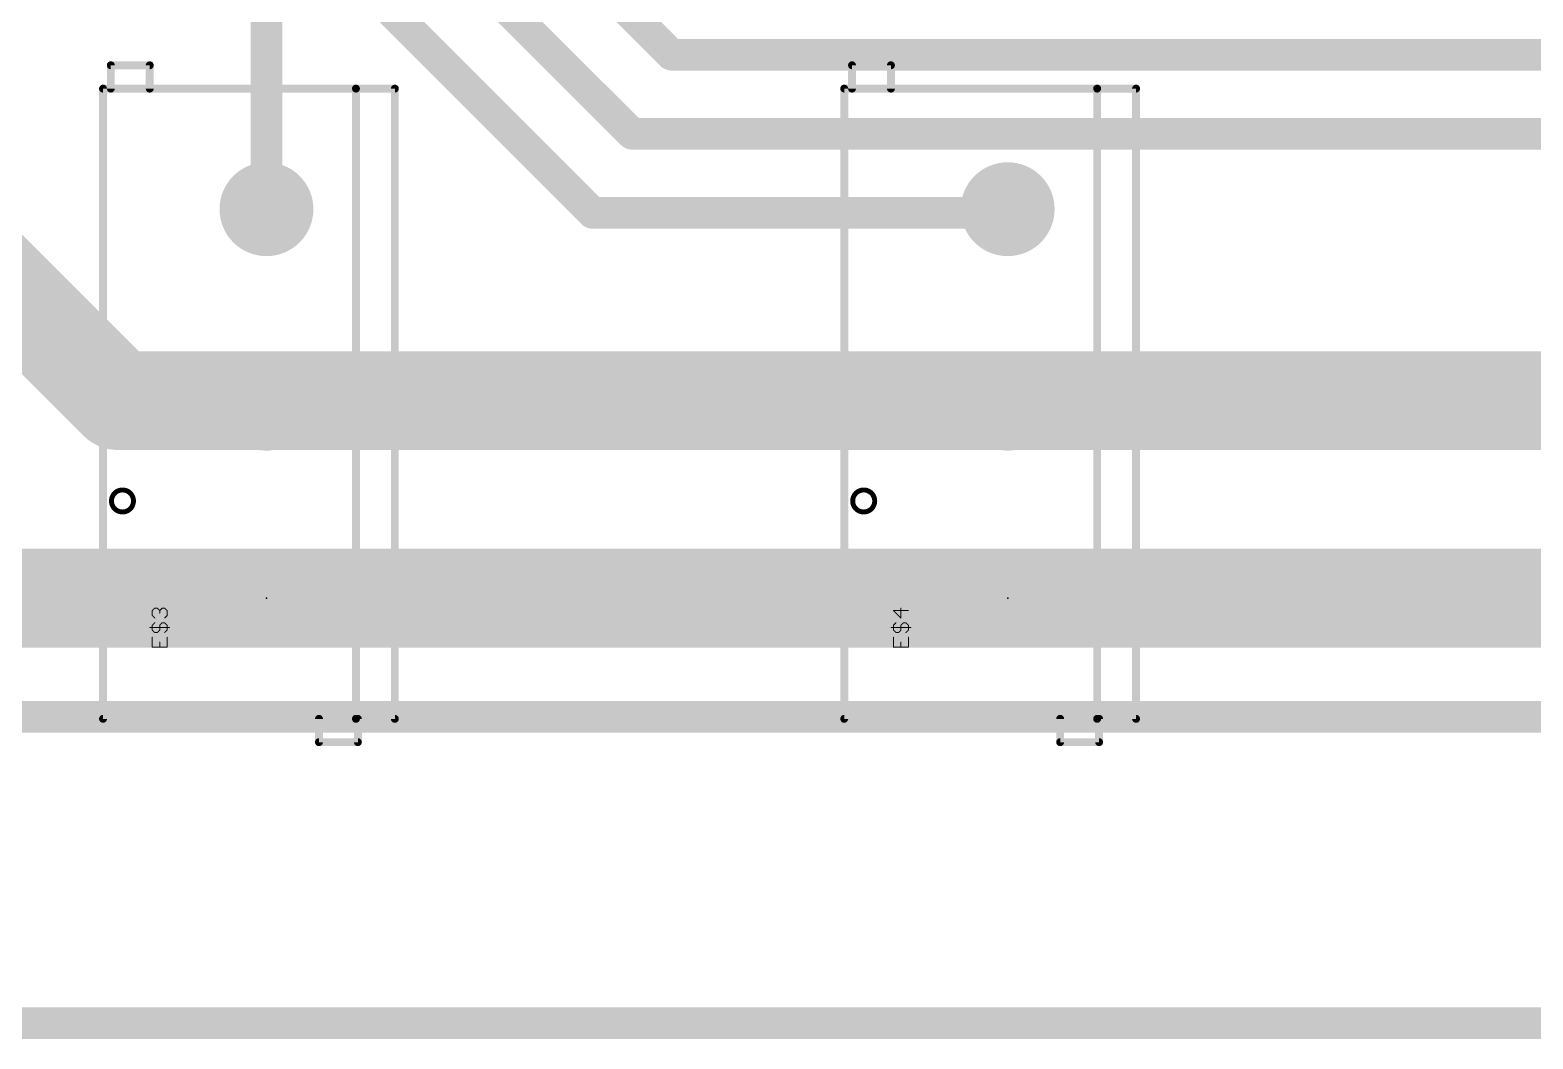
# Model space of a CAD drawing. Extents: x -209 to 66, y -44 to 97.
# Drawn here: x -73.13 to -34.51, y -44.09 to -18.16 of the extents above; entities that cross this region are included whole.
import ezdxf

# ---------------------------------------------------------------- set-up
doc = ezdxf.new("R2010")
doc.units = 0
for name, color, linetype in [('1', 22, 'CONTINUOUS'), ('17', 82, 'CONTINUOUS'), ('20', 7, 'CONTINUOUS'), ('21', 253, 'CONTINUOUS'), ('23', 7, 'CONTINUOUS'), ('25', 253, 'CONTINUOUS'), ('51', 253, 'CONTINUOUS')]:
    doc.layers.add(name, color=color, linetype=linetype)

# ---------------------------------------------------------------- blocks, each defined once
blk = doc.blocks.new('SQUAREP')
blk.add_solid([(-0.5, -0.5), (0.5, -0.5), (-0.5, 0.5), (0.5, 0.5)])
blk = doc.blocks.new('ROUNDP')
at = {"const_width": 0.5}
blk.add_lwpolyline([(0, -0.25, 1), (0, 0.25, 1), (0, -0.25)], format="xyb", dxfattribs=at)

msp = doc.modelspace()

# ---------------------------------------------------------------- linework, layer by layer
at = {"layer": '1'}
for points, const_width in [([(-75.184, -6.35), (-58.674, -22.86)], 0.8128), ([(-68.58, -6.858), (-56.642, -18.796)], 0.8128), ([(-71.12, -7.366), (-57.658, -20.828)], 0.8128), ([(-67.056, -17.526), (-67.056, -22.86)], 0.8128), ([(-56.642, -18.796), (-13.97, -18.796)], 0.8128), ([(-78.486, -20.066), (-70.866, -27.686)], 2.54), ([(-57.658, -20.828), (-30.988, -20.828)], 0.8128), ([(-67.056, -22.86), (-66.802, -22.86)], 1.778), ([(-48.006, -22.86), (-47.752, -22.86)], 1.778), ([(-58.674, -22.86), (-48.006, -22.86)], 0.8128), ([(-9.906, -27.686), (-70.866, -27.686)], 2.54), ([(-87.376, -32.766), (-67.056, -32.766)], 2.54), ([(-9.906, -32.766), (-67.056, -32.766)], 2.54), ([(-5.842, -35.814), (-186.944, -35.814)], 0.8128)]:
    msp.add_lwpolyline(points, dxfattribs=dict(at, const_width=const_width))
for points, const_width in [([(-56.642, -18.5928, 1), (-56.642, -18.9992)], 0.4064), ([(-56.7857, -18.9397, 1), (-56.4983, -18.6523)], 0.4064), ([(-57.658, -20.6248, 1), (-57.658, -21.0312)], 0.4064), ([(-57.8017, -20.9717, 1), (-57.5143, -20.6843)], 0.4064), ([(-67.056, -22.4155, 1), (-67.056, -23.3045)], 0.889), ([(-66.802, -23.3045, 1), (-66.802, -22.4155)], 0.889), ([(-48.006, -22.4155, 1), (-48.006, -23.3045)], 0.889), ([(-47.752, -23.3045, 1), (-47.752, -22.4155)], 0.889), ([(-67.2592, -22.86, 1), (-66.8528, -22.86)], 0.4064), ([(-58.674, -22.6568, 1), (-58.674, -23.0632)], 0.4064), ([(-58.8177, -23.0037, 1), (-58.5303, -22.7163)], 0.4064), ([(-48.006, -23.0632, 1), (-48.006, -22.6568)], 0.4064), ([(-70.866, -27.051, 1), (-70.866, -28.321)], 1.27), ([(-71.315, -28.135, 1), (-70.417, -27.237)], 1.27), ([(-67.056, -32.131, 1), (-67.056, -33.401)], 1.27), ([(-67.056, -33.401, 1), (-67.056, -32.131)], 1.27)]:
    msp.add_lwpolyline(points, format="xyb", dxfattribs=dict(at, const_width=const_width))
at = {"layer": '20', "const_width": 0.8128}
msp.add_lwpolyline([(66.04, -43.688), (-208.788, -43.688)], dxfattribs=at)
at = {"layer": '21', "const_width": 0.2032}
for points in [[(-71.256, -35.866), (-71.256, -19.666)], [(-71.256, -19.666), (-64.756, -19.666)], [(-64.756, -19.666), (-63.756, -19.666)], [(-64.756, -19.666), (-64.756, -35.866)], [(-63.756, -19.666), (-63.756, -35.866)], [(-52.206, -35.866), (-52.206, -19.666)], [(-52.206, -19.666), (-45.706, -19.666)], [(-45.706, -19.666), (-44.706, -19.666)], [(-45.706, -19.666), (-45.706, -35.866)], [(-44.706, -19.666), (-44.706, -35.866)], [(-64.756, -35.866), (-71.256, -35.866)], [(-63.756, -35.866), (-64.756, -35.866)], [(-45.706, -35.866), (-52.206, -35.866)], [(-44.706, -35.866), (-45.706, -35.866)]]:
    msp.add_lwpolyline(points, dxfattribs=at)
at = {"layer": '21', "const_width": 0.1016}
for points in [[(-71.2052, -19.666, 1), (-71.3068, -19.666)], [(-71.256, -19.6152, 1), (-71.256, -19.7168)], [(-64.756, -19.6152, 1), (-64.756, -19.7168)], [(-64.7052, -19.666, 1), (-64.8068, -19.666)], [(-64.756, -19.7168, 1), (-64.756, -19.6152)], [(-63.7052, -19.666, 1), (-63.8068, -19.666)], [(-63.756, -19.7168, 1), (-63.756, -19.6152)], [(-52.1552, -19.666, 1), (-52.2568, -19.666)], [(-52.206, -19.6152, 1), (-52.206, -19.7168)], [(-45.706, -19.6152, 1), (-45.706, -19.7168)], [(-45.6552, -19.666, 1), (-45.7568, -19.666)], [(-45.706, -19.7168, 1), (-45.706, -19.6152)], [(-44.6552, -19.666, 1), (-44.7568, -19.666)], [(-44.706, -19.7168, 1), (-44.706, -19.6152)], [(-71.256, -35.8152, 1), (-71.256, -35.9168)], [(-71.3068, -35.866, 1), (-71.2052, -35.866)], [(-64.756, -35.8152, 1), (-64.756, -35.9168)], [(-64.8068, -35.866, 1), (-64.7052, -35.866)], [(-64.756, -35.9168, 1), (-64.756, -35.8152)], [(-63.8068, -35.866, 1), (-63.7052, -35.866)], [(-63.756, -35.9168, 1), (-63.756, -35.8152)], [(-52.206, -35.8152, 1), (-52.206, -35.9168)], [(-52.2568, -35.866, 1), (-52.1552, -35.866)], [(-45.706, -35.8152, 1), (-45.706, -35.9168)], [(-45.7568, -35.866, 1), (-45.6552, -35.866)], [(-45.706, -35.9168, 1), (-45.706, -35.8152)], [(-44.7568, -35.866, 1), (-44.6552, -35.866)], [(-44.706, -35.9168, 1), (-44.706, -35.8152)]]:
    msp.add_lwpolyline(points, format="xyb", dxfattribs=at)
at = {"layer": '23'}
for p in [(-67.056, -32.766), (-48.006, -32.766)]:
    msp.add_point(p, dxfattribs=at)
at = {"layer": '25', "const_width": 0.0254}
for points in [[(-69.99, -33.0842), (-69.9265, -33.0207)], [(-69.99, -33.2113), (-69.99, -33.0842)], [(-69.9265, -33.2749), (-69.99, -33.2113)], [(-69.9265, -33.0207), (-69.8629, -33.0207)], [(-69.8629, -33.0207), (-69.7994, -33.0842)], [(-69.7994, -33.0842), (-69.7358, -33.0207)], [(-69.7994, -33.0842), (-69.7994, -33.1478)], [(-69.7358, -33.0207), (-69.6723, -33.0207)], [(-69.6723, -33.0207), (-69.6087, -33.0842)], [(-69.6087, -33.2113), (-69.6723, -33.2749)], [(-69.6087, -33.0842), (-69.6087, -33.2113)], [(-50.5587, -33.0842), (-50.94, -33.0842)], [(-50.94, -33.0842), (-50.7494, -33.2749)], [(-50.7494, -33.2749), (-50.7494, -33.0207)], [(-70.0536, -33.522), (-69.5451, -33.522)], [(-69.99, -33.4584), (-69.9265, -33.3949)], [(-69.99, -33.5855), (-69.99, -33.4584)], [(-69.9265, -33.6491), (-69.99, -33.5855)], [(-69.7994, -33.5855), (-69.8629, -33.6491)], [(-69.7358, -33.3949), (-69.7994, -33.4584)], [(-69.7994, -33.4584), (-69.7994, -33.5855)], [(-69.6723, -33.3949), (-69.7358, -33.3949)], [(-69.6087, -33.4584), (-69.6723, -33.3949)], [(-69.6723, -33.6491), (-69.6087, -33.5855)], [(-69.6087, -33.5855), (-69.6087, -33.4584)], [(-51.0036, -33.522), (-50.4951, -33.522)], [(-50.94, -33.4584), (-50.8765, -33.3949)], [(-50.94, -33.5855), (-50.94, -33.4584)], [(-50.8765, -33.6491), (-50.94, -33.5855)], [(-50.7494, -33.5855), (-50.8129, -33.6491)], [(-50.6858, -33.3949), (-50.7494, -33.4584)], [(-50.7494, -33.4584), (-50.7494, -33.5855)], [(-50.6223, -33.3949), (-50.6858, -33.3949)], [(-50.5587, -33.4584), (-50.6223, -33.3949)], [(-50.6223, -33.6491), (-50.5587, -33.5855)], [(-50.5587, -33.5855), (-50.5587, -33.4584)], [(-69.99, -33.7691), (-69.99, -34.0233)], [(-69.8629, -33.6491), (-69.9265, -33.6491)], [(-69.7994, -34.0233), (-69.7994, -33.8962)], [(-69.6087, -34.0233), (-69.6087, -33.7691)], [(-50.94, -33.7691), (-50.94, -34.0233)], [(-50.8129, -33.6491), (-50.8765, -33.6491)], [(-50.7494, -34.0233), (-50.7494, -33.8962)], [(-50.5587, -34.0233), (-50.5587, -33.7691)], [(-69.99, -34.0233), (-69.6087, -34.0233)], [(-50.94, -34.0233), (-50.5587, -34.0233)]]:
    msp.add_lwpolyline(points, dxfattribs=at)
at = {"layer": '25', "const_width": 0.0127}
for points in [[(-69.9837, -33.0842, 1), (-69.9964, -33.0842)], [(-69.9945, -33.0797, 1), (-69.9855, -33.0887)], [(-69.9855, -33.2068, 1), (-69.9945, -33.2158)], [(-69.9964, -33.2113, 1), (-69.9837, -33.2113)], [(-69.9265, -33.0143, 1), (-69.9265, -33.027)], [(-69.922, -33.0252, 1), (-69.931, -33.0162)], [(-69.8584, -33.0162, 1), (-69.8674, -33.0252)], [(-69.8629, -33.027, 1), (-69.8629, -33.0143)], [(-69.8039, -33.0797, 1), (-69.7949, -33.0887)], [(-69.793, -33.0842, 1), (-69.8057, -33.0842)], [(-69.8057, -33.1478, 1), (-69.793, -33.1478)], [(-69.8039, -33.0887, 1), (-69.7949, -33.0797)], [(-69.7358, -33.0143, 1), (-69.7358, -33.027)], [(-69.7313, -33.0252, 1), (-69.7403, -33.0162)], [(-69.6678, -33.0162, 1), (-69.6767, -33.0252)], [(-69.6723, -33.027, 1), (-69.6723, -33.0143)], [(-69.6024, -33.0842, 1), (-69.615, -33.0842)], [(-69.615, -33.2113, 1), (-69.6024, -33.2113)], [(-69.6132, -33.0887, 1), (-69.6042, -33.0797)], [(-69.6042, -33.2158, 1), (-69.6132, -33.2068)], [(-50.9355, -33.0797, 1), (-50.9445, -33.0887)], [(-50.94, -33.0779, 1), (-50.94, -33.0906)], [(-50.743, -33.0207, 1), (-50.7557, -33.0207)], [(-50.5587, -33.0906, 1), (-50.5587, -33.0779)], [(-70.0536, -33.5156, 1), (-70.0536, -33.5283)], [(-69.9837, -33.4584, 1), (-69.9964, -33.4584)], [(-69.9945, -33.4539, 1), (-69.9855, -33.4629)], [(-69.9855, -33.5811, 1), (-69.9945, -33.59)], [(-69.9964, -33.5855, 1), (-69.9837, -33.5855)], [(-69.931, -33.2794, 1), (-69.922, -33.2704)], [(-69.922, -33.3994, 1), (-69.931, -33.3904)], [(-69.8039, -33.4539, 1), (-69.7949, -33.4629)], [(-69.793, -33.4584, 1), (-69.8057, -33.4584)], [(-69.8057, -33.5855, 1), (-69.793, -33.5855)], [(-69.7949, -33.59, 1), (-69.8039, -33.5811)], [(-69.7358, -33.3885, 1), (-69.7358, -33.4012)], [(-69.7313, -33.3994, 1), (-69.7403, -33.3904)], [(-69.6767, -33.2704, 1), (-69.6678, -33.2794)], [(-69.6678, -33.3904, 1), (-69.6767, -33.3994)], [(-69.6723, -33.4012, 1), (-69.6723, -33.3885)], [(-69.6024, -33.4584, 1), (-69.615, -33.4584)], [(-69.615, -33.5855, 1), (-69.6024, -33.5855)], [(-69.6132, -33.4629, 1), (-69.6042, -33.4539)], [(-69.6042, -33.59, 1), (-69.6132, -33.5811)], [(-69.5451, -33.5283, 1), (-69.5451, -33.5156)], [(-51.0036, -33.5156, 1), (-51.0036, -33.5283)], [(-50.9337, -33.4584, 1), (-50.9464, -33.4584)], [(-50.9445, -33.4539, 1), (-50.9355, -33.4629)], [(-50.9355, -33.5811, 1), (-50.9445, -33.59)], [(-50.9464, -33.5855, 1), (-50.9337, -33.5855)], [(-50.872, -33.3994, 1), (-50.881, -33.3904)], [(-50.7539, -33.4539, 1), (-50.7449, -33.4629)], [(-50.7557, -33.2749, 1), (-50.743, -33.2749)], [(-50.743, -33.4584, 1), (-50.7557, -33.4584)], [(-50.7557, -33.5855, 1), (-50.743, -33.5855)], [(-50.7539, -33.2794, 1), (-50.7449, -33.2704)], [(-50.7449, -33.59, 1), (-50.7539, -33.5811)], [(-50.6858, -33.3885, 1), (-50.6858, -33.4012)], [(-50.6813, -33.3994, 1), (-50.6903, -33.3904)], [(-50.6178, -33.3904, 1), (-50.6267, -33.3994)], [(-50.6223, -33.4012, 1), (-50.6223, -33.3885)], [(-50.5524, -33.4584, 1), (-50.565, -33.4584)], [(-50.565, -33.5855, 1), (-50.5524, -33.5855)], [(-50.5632, -33.4629, 1), (-50.5542, -33.4539)], [(-50.5542, -33.59, 1), (-50.5632, -33.5811)], [(-50.4951, -33.5283, 1), (-50.4951, -33.5156)], [(-69.9837, -33.7691, 1), (-69.9964, -33.7691)], [(-69.9265, -33.6427, 1), (-69.9265, -33.6554)], [(-69.931, -33.6536, 1), (-69.922, -33.6446)], [(-69.8674, -33.6446, 1), (-69.8584, -33.6536)], [(-69.8629, -33.6554, 1), (-69.8629, -33.6427)], [(-69.793, -33.8962, 1), (-69.8057, -33.8962)], [(-69.6767, -33.6446, 1), (-69.6678, -33.6536)], [(-69.6024, -33.7691, 1), (-69.615, -33.7691)], [(-50.9337, -33.7691, 1), (-50.9464, -33.7691)], [(-50.8765, -33.6427, 1), (-50.8765, -33.6554)], [(-50.881, -33.6536, 1), (-50.872, -33.6446)], [(-50.8174, -33.6446, 1), (-50.8084, -33.6536)], [(-50.8129, -33.6554, 1), (-50.8129, -33.6427)], [(-50.743, -33.8962, 1), (-50.7557, -33.8962)], [(-50.6267, -33.6446, 1), (-50.6178, -33.6536)], [(-50.5524, -33.7691, 1), (-50.565, -33.7691)], [(-69.9964, -34.0233, 1), (-69.9837, -34.0233)], [(-69.99, -34.017, 1), (-69.99, -34.0296)], [(-69.8057, -34.0233, 1), (-69.793, -34.0233)], [(-69.615, -34.0233, 1), (-69.6024, -34.0233)], [(-69.6087, -34.0296, 1), (-69.6087, -34.017)], [(-50.9464, -34.0233, 1), (-50.9337, -34.0233)], [(-50.94, -34.017, 1), (-50.94, -34.0296)], [(-50.7557, -34.0233, 1), (-50.743, -34.0233)], [(-50.565, -34.0233, 1), (-50.5524, -34.0233)], [(-50.5587, -34.0296, 1), (-50.5587, -34.017)]]:
    msp.add_lwpolyline(points, format="xyb", dxfattribs=at)
at = {"layer": '51', "const_width": 0.2032}
for points in [[(-71.056, -19.666), (-71.056, -19.066)], [(-71.056, -19.066), (-70.056, -19.066)], [(-70.056, -19.066), (-70.056, -19.666)], [(-52.006, -19.666), (-52.006, -19.066)], [(-52.006, -19.066), (-51.006, -19.066)], [(-51.006, -19.066), (-51.006, -19.666)], [(-65.706, -35.866), (-65.706, -36.466)], [(-64.706, -36.466), (-64.706, -35.866)], [(-46.656, -35.866), (-46.656, -36.466)], [(-45.656, -36.466), (-45.656, -35.866)], [(-65.706, -36.466), (-64.706, -36.466)], [(-46.656, -36.466), (-45.656, -36.466)]]:
    msp.add_lwpolyline(points, dxfattribs=at)
at = {"layer": '51'}
for points, const_width in [([(-71.0052, -19.066, 1), (-71.1068, -19.066)], 0.1016), ([(-71.056, -19.0152, 1), (-71.056, -19.1168)], 0.1016), ([(-70.0052, -19.066, 1), (-70.1068, -19.066)], 0.1016), ([(-70.056, -19.1168, 1), (-70.056, -19.0152)], 0.1016), ([(-51.9552, -19.066, 1), (-52.0568, -19.066)], 0.1016), ([(-52.006, -19.0152, 1), (-52.006, -19.1168)], 0.1016), ([(-50.9552, -19.066, 1), (-51.0568, -19.066)], 0.1016), ([(-51.006, -19.1168, 1), (-51.006, -19.0152)], 0.1016), ([(-71.1068, -19.666, 1), (-71.0052, -19.666)], 0.1016), ([(-70.1068, -19.666, 1), (-70.0052, -19.666)], 0.1016), ([(-52.0568, -19.666, 1), (-51.9552, -19.666)], 0.1016), ([(-51.0568, -19.666, 1), (-50.9552, -19.666)], 0.1016), ([(-70.756, -30.5488, 1), (-70.756, -29.9832, 1), (-70.756, -30.5488)], 0.127), ([(-51.706, -30.5488, 1), (-51.706, -29.9832, 1), (-51.706, -30.5488)], 0.127), ([(-65.6552, -35.866, 1), (-65.7568, -35.866)], 0.1016), ([(-64.6552, -35.866, 1), (-64.7568, -35.866)], 0.1016), ([(-46.6052, -35.866, 1), (-46.7068, -35.866)], 0.1016), ([(-45.6052, -35.866, 1), (-45.7068, -35.866)], 0.1016), ([(-65.706, -36.4152, 1), (-65.706, -36.5168)], 0.1016), ([(-65.7568, -36.466, 1), (-65.6552, -36.466)], 0.1016), ([(-64.7568, -36.466, 1), (-64.6552, -36.466)], 0.1016), ([(-64.706, -36.5168, 1), (-64.706, -36.4152)], 0.1016), ([(-46.656, -36.4152, 1), (-46.656, -36.5168)], 0.1016), ([(-46.7068, -36.466, 1), (-46.6052, -36.466)], 0.1016), ([(-45.7068, -36.466, 1), (-45.6052, -36.466)], 0.1016), ([(-45.656, -36.5168, 1), (-45.656, -36.4152)], 0.1016)]:
    msp.add_lwpolyline(points, format="xyb", dxfattribs=dict(at, const_width=const_width))

# ---------------------------------------------------------------- block references
at = {"layer": '17', "xscale": 2.413, "yscale": 2.413, "rotation": 90}
for name, p in [('ROUNDP', (-67.056, -22.766)), ('ROUNDP', (-67.056, -22.766)), ('ROUNDP', (-48.006, -22.766)), ('ROUNDP', (-48.006, -22.766)), ('ROUNDP', (-67.056, -27.766)), ('ROUNDP', (-67.056, -27.766)), ('ROUNDP', (-48.006, -27.766)), ('ROUNDP', (-48.006, -27.766)), ('SQUAREP', (-67.056, -32.766)), ('SQUAREP', (-67.056, -32.766)), ('SQUAREP', (-48.006, -32.766)), ('SQUAREP', (-48.006, -32.766))]:
    msp.add_blockref(name, p, dxfattribs=at)

doc.saveas('drawing.dxf')
